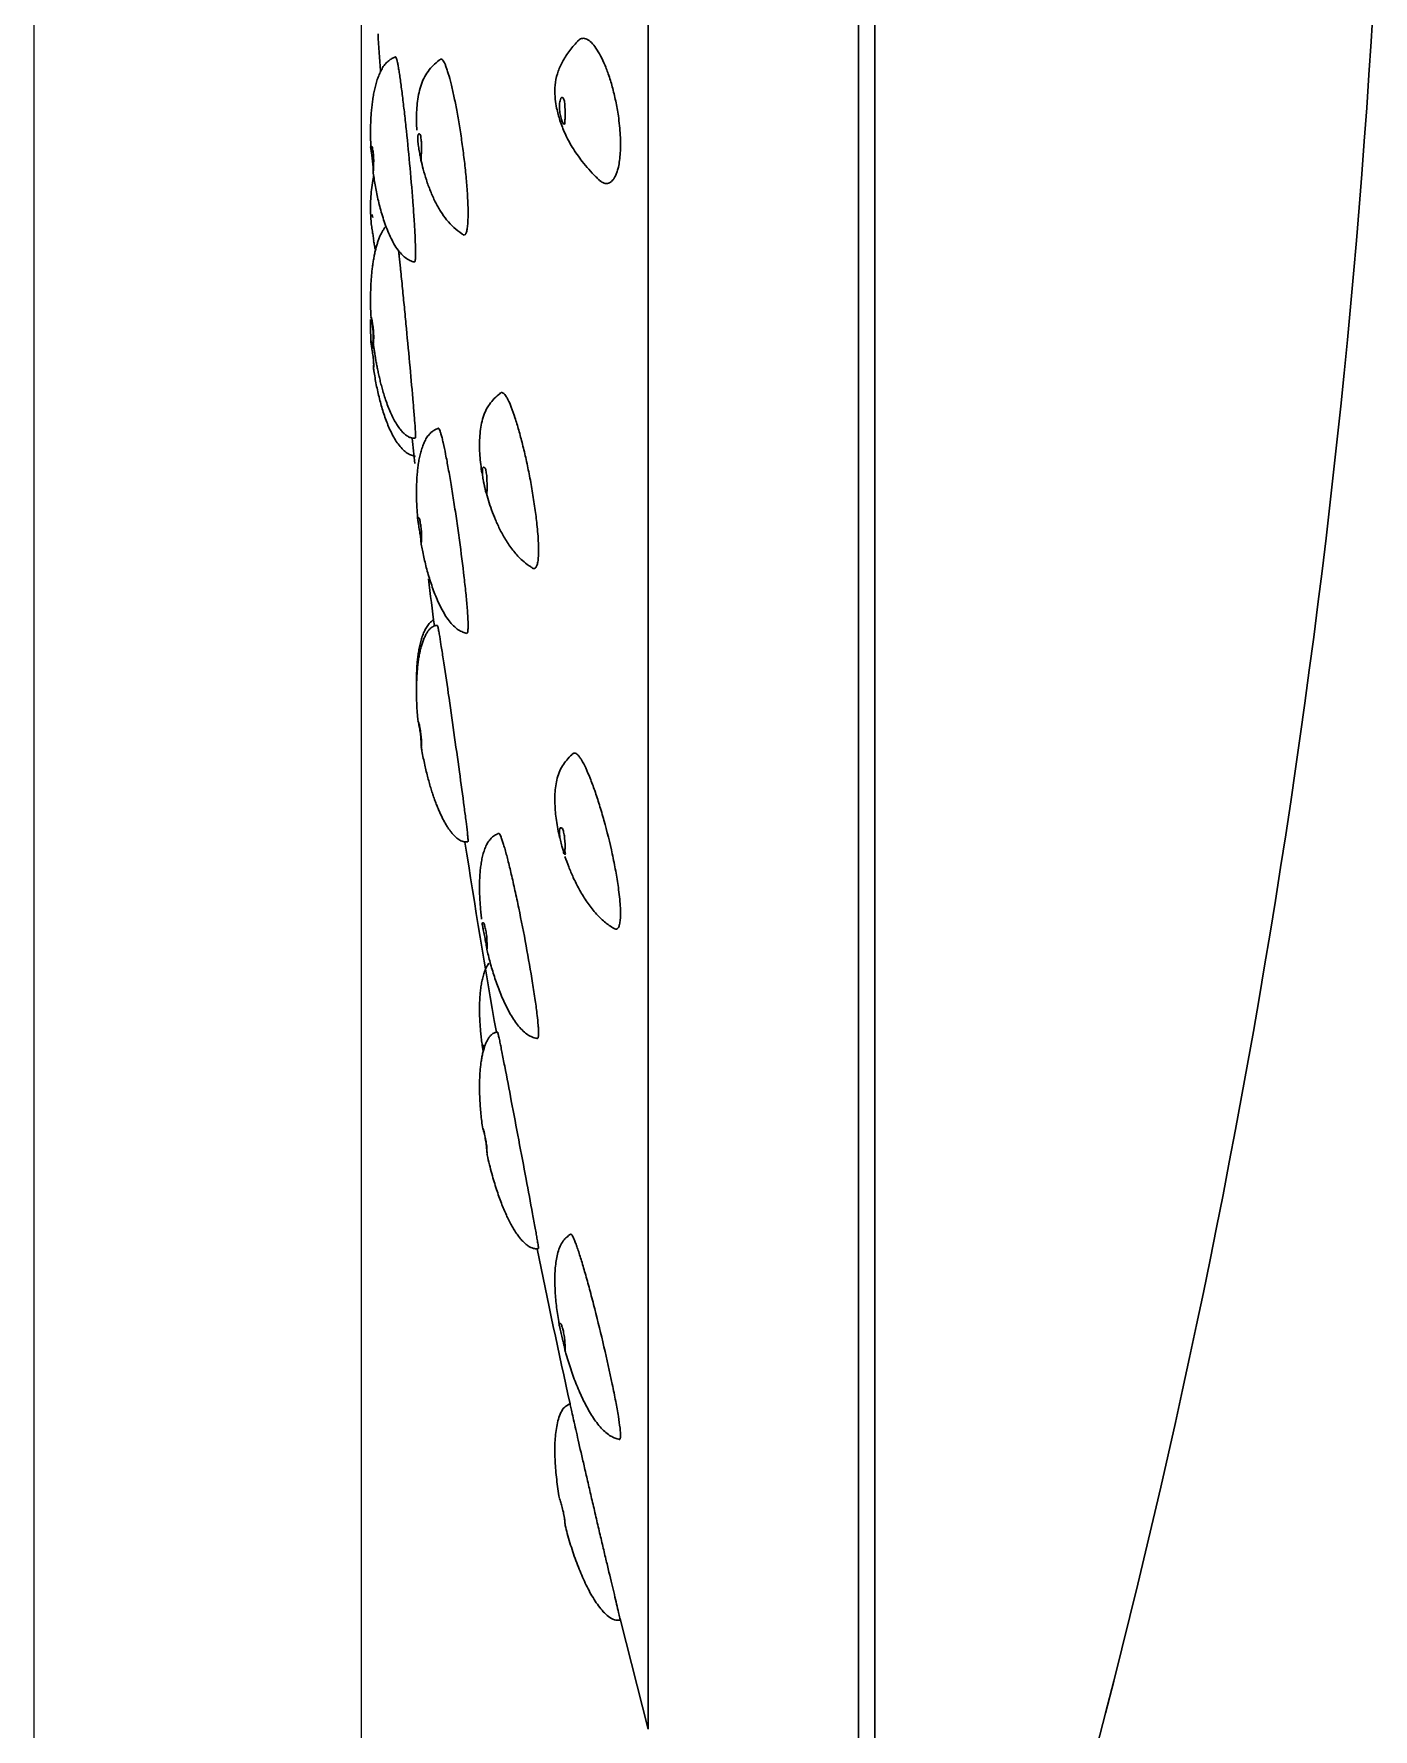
# Model space of a CAD drawing. Extents: x 5341 to 5761, y -702 to -405.
# Drawn here: x 5609.3 to 5648.9, y -629.2 to -579 of the extents above; entities that cross this region are included whole.
import ezdxf

# ---------------------------------------------------------------- set-up
doc = ezdxf.new("R2010")
doc.units = 0
doc.header["$LTSCALE"] = 7
doc.header["$MEASUREMENT"] = 0
doc.layers.get('0').update_dxf_attribs({"color": 2, "linetype": 'CONTINUOUS'})
doc.layers.add('粗实线', color=7, linetype='CONTINUOUS', lineweight=30)

msp = doc.modelspace()

# ---------------------------------------------------------------- linework, layer by layer
at = {"color": 2}
for p, q in [((5609.279185923166, -485.7512758910375), (5609.279185923166, -639.7207537083664)), ((5618.959238633051, -563.7590555146339), (5618.959238633051, -661.6891860310348)), ((5618.959238633051, -613.7241207728325), (5618.959238633051, -654.0768829948825))]:
    msp.add_line(p, q, dxfattribs=at)
at = {"layer": '粗实线', "color": 7, "linetype": 'Continuous'}
for p, q in [((5627.45131519905, -629.1719132210378), (5627.45131519905, -496.3306385630417)), ((5624.914252489049, -580.8922957130376), (5624.944165461049, -580.9118729470351)), ((5624.967431451048, -581.69229550704), (5624.944252353049, -581.6727181610363)), ((5620.731102915048, -582.7456620210392), (5620.714553161048, -582.6609683310376)), ((5620.73648262705, -582.7637103350385), (5620.731102915048, -582.7456620210392)), ((5619.331791219047, -585.1483752950403), (5619.329593483049, -585.1401644210414)), ((5619.251459321051, -587.3722182030392), (5619.251650283048, -587.3709469750388)), ((5619.321572591049, -588.1709464630399), (5619.32106268705, -588.169535535038)), ((5619.32626884105, -588.8844071050403), (5619.323323259046, -588.8751431610394)), ((5622.633053011046, -592.4869886410374), (5622.619755943047, -592.43147640704)), ((5622.64408284305, -592.5277699910362), (5622.633053011046, -592.4869886410374)), ((5620.739319721051, -594.1161491730377), (5620.739179617049, -594.1156146790377)), ((5620.638549853047, -599.3156566590364), (5620.638677473049, -599.3144803350401)), ((5620.741265291046, -600.1144798410382), (5620.74074087905, -600.1131710270379)), ((5622.683050151049, -606.1034741470353), (5622.681944855049, -606.100438823039)), ((5622.548459111047, -611.350113831038), (5622.548484791048, -611.3496112330354)), ((5622.685535383051, -612.1496108050374), (5622.685297463049, -612.1490789190389)), ((5624.995887891047, -617.9640033330356), (5624.99333409905, -617.9578748050403)), ((5627.45131519905, -629.1719132210378), (5626.635693089051, -625.9512758910382))]:
    msp.add_line(p, q, dxfattribs=at)
at = {"layer": '粗实线'}
for p, q in [((5633.679197952748, -562.7512758910375), (5633.679197952744, -642.7207537083664)), ((5634.159197952744, -642.7512758910375), (5634.159197952744, -562.7512758910375))]:
    msp.add_line(p, q, dxfattribs=at)
msp.add_arc((5385.359197952745, -562.7512758910375), 264, 342.9695430519409, 356.6327979209111, dxfattribs=at)
at = {"layer": '粗实线', "color": 7, "linetype": 'Continuous'}
for start, end in [(183.5320223461393, 183.7695908835944), (186.1383450016891, 186.3015730447372), (187.0472111982991, 187.3507236331749), (188.7536750188483, 189.991503822566), (191.4054354042952, 192.4244165146069)]:
    msp.add_arc((5882.959238633051, -562.7512758910375), 264, start, end, dxfattribs=at)
for points in [[(5625.377616493046, -579.2209339870383), (5625.323330439056, -579.2801661430417), (5625.075623441055, -579.5873382550376), (5624.895643859054, -579.8805907710407), (5624.767379487053, -580.1959657270413), (5624.701992345053, -580.5306025250425), (5624.697658457051, -580.8683763570402), (5624.701709591049, -580.92105352104)], [(5626.635693065047, -582.2816605690418), (5626.628477317048, -582.0129683350383), (5626.607105591054, -581.7317490230375), (5626.571675003044, -581.4409683090412), (5626.493550697054, -581.0005704090431), (5626.392020731044, -580.579082573036), (5626.274621229048, -580.2004378750348), (5626.146203533051, -579.8727467370404), (5626.01094778705, -579.6001639150377), (5625.873034133052, -579.3868441730406), (5625.736509931052, -579.2372577810379), (5625.669875995045, -579.1881362350391), (5625.604891405048, -579.1571370950401), (5625.541979091049, -579.1450163510412), (5625.481561985052, -579.1525299830387), (5625.377675151056, -579.2209775370388)], [(5619.980163615051, -579.6966620210401), (5619.962508707049, -579.7037837210369), (5619.869545491048, -579.7470923550386), (5619.776622277055, -579.8067175550382), (5619.682407833046, -579.8967773590371), (5619.598098065049, -580.0132544190415), (5619.526526525049, -580.1467453130422), (5619.466561155048, -580.2907750250374), (5619.416190605043, -580.4425040770398), (5619.374222545051, -580.5991147390409), (5619.339539617049, -580.7590304950386), (5619.311108813054, -580.9214741330356), (5619.288026639049, -581.0867308990414), (5619.269632521049, -581.2560332390381), (5619.255586749045, -581.4305947210373), (5619.245908189045, -581.6087710110364), (5619.240515711052, -581.7899839510387), (5619.239314015045, -581.9738326330403), (5619.242225697046, -582.160099203043)], [(5620.571330347044, -585.4358292010397), (5620.560795681049, -585.0739431730358), (5620.536786847049, -584.6257993410395), (5620.501542675051, -584.1087276090361), (5620.408260687051, -582.9865687670385), (5620.300493173054, -581.883345429043), (5620.246381925052, -581.3824327150355), (5620.191702235046, -580.9148534770352), (5620.135927853044, -580.4798994830412), (5620.108791633047, -580.2857450370389), (5620.082998833048, -580.1149573410362), (5620.05909975505, -579.9724471410404), (5620.037317603052, -579.8593130090408), (5620.017793809046, -579.7757004670416), (5620.000669803048, -579.7217550410383), (5619.990649881049, -579.7023521950355), (5619.981759459046, -579.696285589041), (5619.980177357047, -579.69672421104)], [(5621.302423847046, -579.7674244070363), (5621.271146569045, -579.7913128430368), (5621.091729029053, -579.9476181370405), (5620.940565825047, -580.1230463090355), (5620.817219825054, -580.3303627830351), (5620.726188177054, -580.5619883850409), (5620.662956587053, -580.812293091039), (5620.62364841505, -581.0703807990353), (5620.603424967048, -581.3323085730367), (5620.599117095044, -581.5980883510379), (5620.60910019105, -581.8676337290376)], [(5622.123188797046, -584.505068147038), (5622.125920415052, -584.278502633038), (5622.119526563052, -584.0172994230375), (5622.10411100505, -583.7242634270365), (5622.064832913053, -583.238223733038), (5622.009973819047, -582.726035753039), (5621.94392969305, -582.2188878270385), (5621.869626385047, -581.7312947190362), (5621.789622215052, -581.27360279304), (5621.706475505052, -580.856158415037), (5621.622670565055, -580.4895140970361), (5621.540395689051, -580.1850469270389), (5621.500492741045, -580.0597495290417), (5621.461765163054, -579.9543401310361), (5621.424477245047, -579.8702666350432), (5621.388893271051, -579.8089769450376), (5621.35533240105, -579.7717833210368), (5621.324333297052, -579.7594554510392), (5621.309979889051, -579.7628143110373), (5621.302621831052, -579.7672623450339)], [(5624.701709591049, -580.92105352104), (5624.703877953049, -580.9443960330386)], [(5624.703877953049, -580.9443960330386), (5624.744625005049, -581.2137241050364)], [(5624.744625005049, -581.2137241050364), (5624.841824489049, -581.5768828370378)], [(5624.832652751051, -581.2597387510355), (5624.831802235047, -581.0929948770386), (5624.858488107046, -580.9602523070348), (5624.900814753048, -580.8963675450354), (5624.913884121052, -580.8957932190383)], [(5624.944252353049, -581.6727181610363), (5624.901360173051, -581.5802661730409), (5624.858859259046, -581.4309384350377), (5624.832652751051, -581.2597387510355)], [(5624.944165461049, -580.9118729470351), (5624.974996825051, -581.002259087039), (5624.991604529052, -581.1511505870399), (5624.997445957048, -581.3252432990371)], [(5624.841824489049, -581.5768828370378), (5624.99357314505, -581.9595831510374), (5625.209798507054, -582.3644290570369), (5625.506148581055, -582.7921932950408), (5625.900625709048, -583.2373467630382), (5625.985162725046, -583.3202075530385)], [(5624.997445957048, -581.3252432990371), (5624.997522573056, -581.4938182330366), (5624.99171100105, -581.6251225090377), (5624.975418165046, -581.6884267850396), (5624.968289491051, -581.6880560350396)], [(5619.242225697046, -582.160099203043), (5619.249233259048, -582.3487057190391)], [(5620.658588615053, -582.3436528090383), (5620.65792368105, -582.3391499610402), (5620.640129047053, -582.1719654050389), (5620.642206685046, -582.039972517035), (5620.665182825047, -581.9695783710408), (5620.676145487043, -581.969577267038)], [(5620.676145487043, -581.969577267038), (5620.697971911053, -581.979002275038), (5620.727266285048, -582.0664524710405)], [(5620.727266285048, -582.0664524710405), (5620.743015171043, -582.2104382270368)], [(5620.743015171043, -582.2104382270368), (5620.746039653051, -582.3859313930402)], [(5625.985099779049, -583.3202755050402), (5626.015715791043, -583.3478693850407), (5626.083442699051, -583.3970380150381), (5626.149862999049, -583.4279963510376), (5626.214519621051, -583.4400162510351), (5626.27695549505, -583.4323695750386), (5626.393336719051, -583.3551639270404), (5626.446258819051, -583.2844845450377), (5626.494477231048, -583.1932412290366), (5626.536880229047, -583.0827210510392), (5626.572356083052, -582.9542110750403), (5626.607446693044, -582.7569514430356), (5626.628529989048, -582.5321283210355), (5626.635693057047, -582.2816605630392)], [(5619.25055625505, -582.404451915037), (5619.254865367046, -582.3400327590348), (5619.261485529049, -582.3398970990379)], [(5619.249233259048, -582.3487057190391), (5619.252050565046, -582.404093861041)], [(5619.267245599051, -582.5471374270414), (5619.252624945046, -582.4136155110386), (5619.25055625505, -582.404451915037)], [(5619.261485529049, -582.3398970990379), (5619.274775795049, -582.343620987041), (5619.301930067046, -582.4246939150394)], [(5619.290649981049, -582.7194350810382), (5619.267245599051, -582.5471374270414)], [(5619.310896821051, -582.8940526170368), (5619.290649981049, -582.7194350810382)], [(5619.301930067046, -582.4246939150394), (5619.324029303054, -582.5686633030377)], [(5619.332789143053, -582.7416894610392), (5619.330082045053, -582.9139904210383), (5619.323669177047, -583.0485318850401), (5619.320607367044, -583.1226658770424), (5619.32100995705, -583.0485410870347)], [(5619.324029303054, -582.5686633030377), (5619.332789143053, -582.7416894610392)], [(5620.68712244905, -582.5149372910378), (5620.658588615053, -582.3436528090383)], [(5620.714553161051, -582.6609683310376), (5620.68712244905, -582.5149372910378)], [(5620.731134669051, -582.7456614170364), (5620.796439115049, -583.0161252690373), (5620.891144715049, -583.3341443610402), (5621.012056483047, -583.6636743830381), (5621.155224743052, -583.9807209130372), (5621.313386141053, -584.2635983510404), (5621.491874087049, -584.5161527010382), (5621.702059063053, -584.74210502304)], [(5620.738091271054, -582.758063291039), (5620.737658361053, -582.7581579990397)], [(5620.742860247046, -582.5545958090365), (5620.739993959047, -582.6876011530362), (5620.738091271054, -582.758063291039)], [(5620.746039653051, -582.3859313930402), (5620.742860247046, -582.5545958090365)], [(5619.317313021053, -583.2881295930379), (5619.273685947046, -583.5559089030389)], [(5619.321672159054, -583.0992461030396), (5619.320607367044, -583.1226658770424), (5619.320936249049, -583.0374917590375), (5619.310896821051, -582.8940526170368)], [(5619.331724601045, -583.2209999050388), (5619.317313021053, -583.2881295930379)], [(5619.321672159054, -583.0992461030396), (5619.320607367044, -583.1226658770424), (5619.32100995705, -583.0485410870347)], [(5619.321672159054, -583.0992461030396), (5619.320607367044, -583.1226658770424), (5619.320590355048, -583.1227097490405)], [(5619.320745997047, -583.1309721650391), (5619.34971005105, -583.3284906290351), (5619.384448865054, -583.5330398710389), (5619.425098393047, -583.7419573310358), (5619.472451711048, -583.9558188010374), (5619.527523443048, -584.17486706304), (5619.591579311047, -584.3987744370384), (5619.665299099055, -584.6238171790387), (5619.750095321051, -584.8472726050381), (5619.848321517049, -585.0661432870397), (5619.961661209047, -585.2733571610365), (5620.08996756305, -585.4578958390407), (5620.23144400505, -585.6064041490386)], [(5619.273685947046, -583.5559089030389), (5619.248383589053, -583.8289870070362), (5619.23928874905, -584.1077472450411), (5619.245296711048, -584.3908902790386)], [(5619.69596258305, -584.7050558830374), (5619.684186883049, -584.7186119030371), (5619.657604333046, -584.7520374510382), (5619.632006887055, -584.7880934910386), (5619.607343411048, -584.8266431570369), (5619.583545159054, -584.867621553039), (5619.56059785105, -584.9109221890353), (5619.53852408105, -584.9563765390371), (5619.517324491047, -585.003852829042), (5619.496978463045, -585.0532726410379), (5619.477467361052, -585.1045680270358), (5619.458799553049, -585.1576067290403), (5619.440976549056, -585.212270039035), (5619.423991095053, -585.2684653890387), (5619.407828529049, -585.3261313090402), (5619.392468243044, -585.3852419830396), (5619.377886683051, -585.4458053770354), (5619.364071267049, -585.5078074810403), (5619.350997209054, -585.5713145010409), (5619.338637309047, -585.6364218450394), (5619.326965631048, -585.7032311210346), (5619.315961853048, -585.7718653410407), (5619.305611713047, -585.8424723010389), (5619.29591947305, -585.915131529036), (5619.286913335054, -585.9897628570393), (5619.27861973305, -586.0662798070402), (5619.27106153105, -586.1446092190376), (5619.264258899049, -586.2246934410355), (5619.258230369047, -586.3064908390365), (5619.252995453051, -586.3899477950358), (5619.24857392105, -586.4750025890385), (5619.244984931051, -586.5616010730405), (5619.24224744305, -586.6496974770412), (5619.240377671049, -586.739249543039), (5619.239388511054, -586.8302171010396), (5619.239293863047, -586.922569221038), (5619.240109459046, -587.016284903038), (5619.241853417047, -587.1113513630403), (5619.244548323044, -587.2078122730377), (5619.248224765048, -587.3057832530353), (5619.25125068305, -587.3722182430388)], [(5619.245296711048, -584.3908902790386), (5619.248650653048, -584.4548786230403)], [(5619.248650653048, -584.4548786230403), (5619.254692129049, -584.5463600510407)], [(5619.254760701049, -584.5463568930386), (5619.254865365048, -584.5486514790387), (5619.274775795049, -584.7220330790401)], [(5619.290649981049, -584.3644373770398), (5619.273496315051, -584.3546645370366)], [(5619.274775795049, -584.7220330790401), (5619.301930067046, -584.8978624610386)], [(5619.310896821051, -584.4511173910391), (5619.290649981049, -584.3644373770398)], [(5621.702059063053, -584.74210502304), (5621.93833387905, -584.9298742410388), (5621.978358027052, -584.9566457310389)], [(5621.978370435052, -584.9566078370403), (5622.00567841305, -584.9667369950398), (5622.021460935048, -584.9645906850378), (5622.036348849051, -584.9559271970352), (5622.050246341052, -584.9406239010418), (5622.063057601048, -584.9185581650377), (5622.078322591049, -584.8785059990364), (5622.091490685052, -584.8265236990369), (5622.102566399051, -584.7629212590396), (5622.111554251052, -584.6880086650376), (5622.118448941052, -584.6019826870356), (5622.123188787053, -584.5050681410353)], [(5619.301930067046, -584.8978624610386), (5619.324029303054, -585.0456332510362)], [(5619.322802385046, -585.0366755290374), (5619.324029303054, -585.0456332510362), (5619.332911473051, -585.1320046310389)], [(5619.324029303054, -585.0456332510362), (5619.332932107045, -585.1320096250415)], [(5619.329475927054, -585.1401656610392), (5619.354573985049, -585.2719457130365)], [(5619.354573985049, -585.2719457130365), (5619.384396031055, -585.4105666530372)], [(5620.088251981051, -585.596949515038), (5620.082998833048, -585.5473663870357), (5620.070391267047, -585.4295125450367)], [(5620.124545187049, -585.9459664290366), (5620.088251981051, -585.596949515038)], [(5620.23144400505, -585.6064041490386), (5620.374081279049, -585.7033546090383), (5620.501115879055, -585.7549838350383), (5620.539053307046, -585.7662407390376)], [(5620.539034237048, -585.7662929750363), (5620.540529113052, -585.7664187150363), (5620.545102991047, -585.7647664090396), (5620.549322025046, -585.7595695710402), (5620.553185197052, -585.7508520110382), (5620.556691487051, -585.7386375390411), (5620.559839451049, -585.7229393550365), (5620.562625931045, -585.703728245036), (5620.567006567049, -585.6560086930363)], [(5620.56700665105, -585.6560087170396), (5620.571391105052, -585.5129093190367), (5620.571330347044, -585.4358292010397)], [(5620.567173737054, -590.9709036470408), (5620.568791877053, -590.9689359290383), (5620.570066683045, -590.9630515630374), (5620.570930949045, -590.9532929270349), (5620.571391105052, -590.9396998970365), (5620.571116999054, -590.90114713104), (5620.569256711053, -590.8475971130388), (5620.560795681049, -590.6962285970399), (5620.536786847049, -590.3654302410391), (5620.501542675051, -589.9347009190383), (5620.408260687051, -588.8837745170345), (5620.300493173054, -587.7331286270341), (5620.246381925052, -587.1702846310395), (5620.191702235046, -586.6127199830366), (5620.135927853044, -586.0573620530372), (5620.124545187049, -585.9459664290366)], [(5619.241626363048, -587.4675125190402), (5619.239247329053, -587.6440142970382), (5619.240756019051, -587.8235236330361)], [(5619.240756019051, -587.8235236330361), (5619.246169111051, -588.0063118510366)], [(5619.310896821051, -587.7709467230375), (5619.290649981049, -587.5974322650432), (5619.267245599051, -587.4582397350382), (5619.252635901048, -587.3818431170362)], [(5619.252638255053, -587.3818428650407), (5619.274775795049, -587.4567076910384), (5619.301930067046, -587.5952537990374), (5619.324029303054, -587.7709467230375)], [(5619.323669039048, -588.1598303950409), (5619.321777845045, -588.0846445030361), (5619.320936249049, -587.9458982570391), (5619.310896821051, -587.7709467230375)], [(5619.324029303054, -587.7709467230375), (5619.332789143053, -587.9430253990427), (5619.330082045053, -588.0825362490391), (5619.323675829048, -588.1598319490399)], [(5619.245987333048, -588.1255747730388), (5619.254865367046, -588.160987803039), (5619.274775795049, -588.2980007950387)], [(5619.246169111051, -588.0063118510366), (5619.24965877505, -588.0847568530367)], [(5619.24965877505, -588.0847568530367), (5619.251680987047, -588.1243150710357)], [(5619.267245599051, -588.097283539038), (5619.255280671052, -588.0917089090394)], [(5619.310896821051, -588.3217124470389), (5619.290649981049, -588.1793032930359), (5619.267245599051, -588.097283539038)], [(5619.274775795049, -588.2980007950387), (5619.301930067046, -588.4700642030398)], [(5619.320929485053, -588.1695356770356), (5619.335205181047, -588.2780645370362), (5619.352637689051, -588.4000847230377), (5619.372184387052, -588.5260362150398), (5619.394057513051, -588.6561124850373), (5619.41849660705, -588.7904680770366), (5619.44577505505, -588.9292223170373), (5619.476225405051, -589.0725341910397), (5619.510352033049, -589.2209905270388), (5619.548804051054, -589.3752369970384), (5619.592386305052, -589.5358117590363), (5619.64266452505, -589.7048536570396), (5619.702316891053, -589.8858682370369), (5619.77228918505, -590.0745259370374), (5619.849999597045, -590.2575561030385), (5619.931132729049, -590.4226024550403), (5620.014973411049, -590.5683069590373), (5620.102045479049, -590.6950260870394), (5620.188417113048, -590.7971545630385), (5620.27433459305, -590.875972619036), (5620.36220837705, -590.9332326430372), (5620.44679216505, -590.9655724510371), (5620.501546407046, -590.9741126890362), (5620.537192045045, -590.9742336770428), (5620.562400993051, -590.9716454610348)], [(5619.301930067046, -588.4700642030398), (5619.324029303054, -588.6471017630388)], [(5619.322147649054, -588.6273406350406), (5619.324029303054, -588.6471017630388), (5619.332789143053, -588.7884789890372), (5619.330082045053, -588.8710770350367), (5619.329861295046, -588.8708091270378)], [(5619.324029303054, -588.6471017630388), (5619.332789143053, -588.7884789890372), (5619.330275219054, -588.8711944710371)], [(5619.323267741045, -588.8751434990404), (5619.338534529052, -588.9814112390409), (5619.371694119051, -589.1867598910353), (5619.410093061055, -589.3935968130386), (5619.45385980705, -589.6008975670406), (5619.503108063054, -589.8074207170425), (5619.557915587047, -590.0116393310377), (5619.618152143055, -590.2112351930368), (5619.683653969048, -590.4038996810409), (5619.755813673051, -590.5911559830379), (5619.836312595056, -590.7730944470381), (5619.926687289051, -590.9476533710399), (5620.02816001105, -591.1109873150376), (5620.141484159049, -591.25673060504)], [(5623.08935964105, -589.6387771330369), (5623.031741993051, -589.6860549730368), (5622.860696093048, -589.8497678890376), (5622.726553619053, -590.023605379039), (5622.61467541505, -590.24048270304), (5622.540451129047, -590.4706283730407), (5622.494092237052, -590.7133539470374), (5622.469985647043, -590.9686488830371), (5622.46476823905, -591.229700789037), (5622.475263425054, -591.4890360450368), (5622.499519337049, -591.7505729370382), (5622.536675029056, -592.0142555990383)], [(5624.20927420905, -594.3725623750356), (5624.208049103047, -594.1473158490403), (5624.170305099051, -593.5958497210372), (5624.112422617047, -593.1113022730419), (5624.034853513047, -592.6006539130426), (5623.943651197053, -592.0953701210378), (5623.842636179055, -591.6096619610394), (5623.735070745053, -591.1534268850369), (5623.62421718505, -590.7365623470391), (5623.513262623052, -590.3692685570418), (5623.405093531048, -590.0629567470419), (5623.302521219044, -589.8293409030371), (5623.254212391053, -589.7434545890387), (5623.208356999046, -589.6801350130404), (5623.165380287053, -589.6407460430378), (5623.126002815043, -589.62625002304), (5623.10791203905, -589.6286062350405), (5623.091018969051, -589.6375089190401), (5623.089217223052, -589.6388943970373)], [(5621.244150143044, -590.6815779110361), (5621.228998553048, -590.688142785038), (5621.139144461049, -590.7324373310398), (5621.049994289046, -590.7920270250356), (5620.959611699047, -590.8827086530396), (5620.880055005055, -591.0004058050358), (5620.813807883053, -591.135401145038), (5620.759910659053, -591.280294979038), (5620.716042805048, -591.4327670830385), (5620.680950565045, -591.5899545430398), (5620.65347423105, -591.7502231010362), (5620.632544115044, -591.9125768330373), (5620.617172025057, -592.0770372390357), (5620.606653457053, -592.2445258530383), (5620.600578771046, -592.4165443150409), (5620.59881235705, -592.5921298710414), (5620.601220857046, -592.7705083190372), (5620.607706015049, -592.9514537790378), (5620.618228787047, -593.1348707750399)], [(5622.12432047505, -596.4203853030335), (5622.104110525048, -596.063733289036), (5622.064832217045, -595.617703019037), (5622.009972937056, -595.103543779041), (5621.869625227053, -593.9907378550411), (5621.789620979052, -593.4254127090385), (5621.706474235049, -592.873817779036), (5621.622669313048, -592.3508070970379), (5621.540394503052, -591.8716158030397), (5621.46176408905, -591.45157431504), (5621.38889235305, -591.1060130450419), (5621.355331577051, -590.9660668830397), (5621.324332577045, -590.851171493035), (5621.296488887048, -590.7639249850358), (5621.272394043048, -590.7069254730372), (5621.258671225049, -590.6868145330404), (5621.246841907046, -590.6808822130401), (5621.244165315053, -590.6816177610376)], [(5620.141484159049, -591.25673060504), (5620.26549073105, -591.3752140210377), (5620.392427445051, -591.4559711150355), (5620.514333799056, -591.5035544330381), (5620.56942791905, -591.5188642710414)], [(5622.57264688105, -592.2046416810367), (5622.550816389055, -592.0377824770399), (5622.552016883052, -591.9064314230341), (5622.57753689705, -591.8363172550339), (5622.590495991048, -591.8357062730352)], [(5622.590495991048, -591.8357062730352), (5622.615667279053, -591.8457837890378), (5622.652340953045, -591.9332541290382)], [(5622.608648685051, -592.3809682430397), (5622.57264688105, -592.2046416810367)], [(5622.586554135054, -592.2803614950385), (5622.62036251105, -592.4313735050378)], [(5622.652340953045, -591.9332541290382), (5622.675650151054, -592.0773088850397)], [(5622.675650151054, -592.0773088850397), (5622.68520494505, -592.2532310130368)], [(5622.68520494505, -592.2532310130368), (5622.686144503048, -592.4221296630417), (5622.684369139053, -592.5548313710383), (5622.680158437048, -592.6248724470383)], [(5622.620334331048, -592.431339399041), (5622.608648685051, -592.3809682430397)], [(5622.63380581305, -592.4868761510365), (5622.649693083047, -592.5497027090346)], [(5622.679848805052, -592.6247193750346), (5622.668494205052, -592.6148931670355), (5622.64408284305, -592.5277699910362)], [(5622.649693083047, -592.5497027090346), (5622.727259357052, -592.8229594850413)], [(5622.680158437048, -592.6248724470383), (5622.679848805052, -592.6247193750346)], [(5622.727259357052, -592.8229594850413), (5622.820862541048, -593.1009629690375), (5622.93510132705, -593.3899302630339), (5623.077758705043, -593.6957335730399), (5623.257880139048, -594.0157936610408), (5623.474539581046, -594.3223372830394), (5623.732666927051, -594.5955697170425), (5623.92854147905, -594.7504238570359)], [(5620.618228787047, -593.1348707750399), (5620.632815043049, -593.3207802190404)], [(5620.642937907051, -593.4112648970399), (5620.640129051055, -593.3981978770348), (5620.642206675053, -593.3248438490405), (5620.650116281045, -593.3243588250366)], [(5620.650116281045, -593.3243588250366), (5620.665182827051, -593.3283262870386), (5620.697971915051, -593.4092559750384)], [(5620.657923685048, -593.5313244610402), (5620.642937907051, -593.4112648970399)], [(5620.687122451047, -593.7036826830367), (5620.657923685048, -593.5313244610402)], [(5620.714553161051, -593.8788438450388), (5620.687122451047, -593.7036826830367)], [(5620.697971915051, -593.4092559750384), (5620.727266285048, -593.5534545310361)], [(5620.727266285048, -593.5534545310361), (5620.743015171043, -593.7264048550346)], [(5620.743015171043, -593.7264048550346), (5620.746039653051, -593.8988925330409), (5620.742860245045, -594.0335057510379), (5620.739993959047, -594.1075084870386), (5620.732653241044, -594.0343259010365)], [(5620.739877087046, -594.1075611630363), (5620.731664987052, -594.022254889041), (5620.714553161051, -593.8788438450388)], [(5620.739993959047, -594.1075084870386), (5620.732653241044, -594.0343259010365)], [(5620.739058259045, -594.1156147390388), (5620.772428359054, -594.2917566150386), (5620.815209131051, -594.4938540010367), (5620.863644631056, -594.6987870550361), (5620.918243783046, -594.9066241530377), (5620.979632893053, -595.1171760270367), (5621.048559345047, -595.3298589710389), (5621.12558813105, -595.5427110410378), (5621.210916187047, -595.7521782850376), (5621.306297031057, -595.9573724150391), (5621.413473601046, -596.1549348350377), (5621.533169017057, -596.3384192190383), (5621.664452425051, -596.4983290650375), (5621.803221247046, -596.6224833190386)], [(5623.92854147905, -594.7504238570359), (5624.007651953048, -594.8032841030395), (5624.032847217051, -594.8191194250389)], [(5624.032903841049, -594.8191426270419), (5624.074123303057, -594.8336084890357), (5624.111681751048, -594.8229351930381), (5624.143794763051, -594.7856661090404), (5624.161756509053, -594.7456753750407), (5624.176888937047, -594.6937387510402), (5624.189207121046, -594.6301486830375), (5624.198726137045, -594.5551976170386), (5624.20544516305, -594.4690632310371), (5624.209274189052, -594.3725623690402)], [(5621.108910685056, -596.3478298410369), (5621.042049085052, -596.3969032350392), (5620.954627427051, -596.4870257810394), (5620.876561049045, -596.6034585330412), (5620.811390161049, -596.7363764650358), (5620.758108425052, -596.8793676390374)], [(5621.212780151051, -596.5147936010394), (5621.182839777051, -596.518370599038), (5621.145685915053, -596.5264065690385), (5621.103846251048, -596.541508469039), (5621.057513995049, -596.567771367037), (5621.007044211052, -596.6093619850358), (5620.95338993505, -596.6699122450368), (5620.901946483049, -596.7457985970391), (5620.854048383055, -596.83464705904), (5620.808615751052, -596.9386782790384), (5620.766607009049, -597.0569496830426), (5620.729245497052, -597.1862694070401), (5620.696918631045, -597.3243506430367), (5620.66960413105, -597.4698179070397), (5620.64704247905, -597.6226532590404), (5620.628900779047, -597.7835910310382), (5620.614948655046, -597.9538308490369), (5620.605182079049, -598.1346411370391), (5620.599787397048, -598.3275251070404), (5620.599136357054, -598.5325938110359), (5620.603622203053, -598.7486942670362), (5620.613658965045, -598.9757588570351), (5620.630094931053, -599.2181456830363), (5620.638331519054, -599.3156567550391)], [(5622.123304129047, -602.914401961039), (5622.124762365045, -602.9124609070382), (5622.125727095052, -602.9066539490373), (5622.126109821045, -602.8970323890385), (5622.125920251052, -602.883642691038), (5622.123849687054, -602.845693611041), (5622.119526235048, -602.7929228250355), (5622.104110525048, -602.6431761670387), (5622.064832217045, -602.3142777850403), (5622.009972937056, -601.8870499070395), (5621.869625227053, -600.8485931470418), (5621.706474235049, -599.6830149230368), (5621.540394503052, -598.5230124330405), (5621.38889235305, -597.5002568110353), (5621.324332577045, -597.0841597670365), (5621.272394043048, -596.7681316470403), (5621.246841907046, -596.6272643470397), (5621.236869647044, -596.5782436470395), (5621.228717999049, -596.543098707039), (5621.225315095053, -596.5306542770372), (5621.22236315105, -596.521676039039), (5621.21986708905, -596.5162361590369), (5621.217831825044, -596.5144068010409), (5621.217729185053, -596.5144107190386)], [(5621.803221247046, -596.6224833190386), (5621.937489951051, -596.7008715930347), (5622.058216901052, -596.7431436690381), (5622.089297461047, -596.7510480330379)], [(5622.089201913044, -596.7511085230394), (5622.091490685052, -596.7513005110372), (5622.102566399051, -596.7444139230352), (5622.107321025051, -596.7356697090395), (5622.111554251052, -596.7234312850373), (5622.115265413053, -596.7077149630381), (5622.118448941052, -596.6884830630402), (5622.123110019049, -596.6407299390371)], [(5622.12311005505, -596.6407299490379), (5622.123205917047, -596.6392678430379), (5622.125920251052, -596.4986899810388), (5622.12432047505, -596.4203853030335)], [(5620.758108425052, -596.8793676390374), (5620.714715897047, -597.029853007039), (5620.679997953048, -597.1850641530359), (5620.652814523055, -597.343436815037), (5620.632109483049, -597.5039921070415), (5620.616911595051, -597.6666977270393), (5620.606526115047, -597.8323814710379), (5620.600542687054, -598.002424117039), (5620.598813083052, -598.1758808070404), (5620.600104449048, -598.3015925570394)], [(5620.714553161051, -599.7144800770398), (5620.687122451047, -599.5404757350402), (5620.657923685048, -599.4013489010354), (5620.640141749049, -599.3252956430365)], [(5620.64014371705, -599.3252953470396), (5620.665182827051, -599.4000244110352), (5620.697971915051, -599.538466393034), (5620.727266285048, -599.7144800770398)], [(5620.742857677051, -600.1034333650382), (5620.738091271054, -600.0281266170382), (5620.731664987052, -599.88939235104), (5620.714553161051, -599.7144800770398)], [(5620.727266285048, -599.7144800770398), (5620.743015171043, -599.8864902670389), (5620.746039653051, -600.0261477450399), (5620.742863633044, -600.1034344430368)], [(5620.740608607044, -600.1131713990358), (5620.76093866305, -600.2302171730403), (5620.80162260705, -600.4439978230362), (5620.844651717045, -600.6472691030353), (5620.889661433052, -600.840609655042), (5620.936250563045, -601.0240529170401), (5620.984101993046, -601.1977608090378), (5621.032979379044, -601.3620022010396), (5621.082652867055, -601.5169154810387), (5621.13303864505, -601.6629566670376), (5621.184211815053, -601.8008325470396), (5621.236271765054, -601.9310741970398), (5621.289525143045, -602.0544659250368), (5621.344328269046, -602.1715808210388), (5621.40099978905, -602.2827692150381), (5621.45967160305, -602.3878810750389), (5621.520159019052, -602.4860912810395), (5621.58192999705, -602.5761046770381), (5621.644086027052, -602.656402579039), (5621.705174713046, -602.7253347770379), (5621.765103799051, -602.7832655430389), (5621.824822187049, -602.8313219070401), (5621.885487635049, -602.8700446910366), (5621.947088987046, -602.8985801130361), (5622.007667455051, -602.9154960990377), (5622.059421647049, -602.9206588910379), (5622.094403921048, -602.9190257770383), (5622.118778651056, -602.9153232710373)], [(5625.223735363048, -600.314708925041), (5625.195509951052, -600.3412065250409), (5625.044459009052, -600.5007202010379), (5624.919231243053, -600.6729158370431), (5624.819537931049, -600.8725820230388), (5624.75209146905, -601.0904188670388), (5624.712362431052, -601.3186564790371), (5624.694638931051, -601.5558750270352), (5624.69507889705, -601.7962936450381), (5624.710497339045, -602.0391615850381), (5624.739218625051, -602.2857493670376)], [(5626.635692877047, -605.0414766710378), (5626.628477317048, -604.8180105790375), (5626.571675003044, -604.2703909730367), (5626.493550697054, -603.7874018570396), (5626.392020731044, -603.2768278050348), (5626.146203533051, -602.2825075190335), (5626.01094778705, -601.8240823430383), (5625.873034133052, -601.4055544930411), (5625.736509931052, -601.0376005210414), (5625.604891405048, -600.7313811510389), (5625.481561985052, -600.4981781430392), (5625.424063015053, -600.4124833250385), (5625.369905109044, -600.349273259038), (5625.319601911047, -600.3098772310364), (5625.274029907054, -600.2953007810424), (5625.234156299055, -600.306468521037), (5625.223561755054, -600.3146326230376)], [(5624.739218625051, -602.2857493670376), (5624.78076324705, -602.537914425036), (5624.835739423048, -602.7983155230427)], [(5623.025862803053, -602.6693157390396), (5623.008533195054, -602.6774756910377), (5622.919975103046, -602.7249579130398), (5622.832245771046, -602.7892522550387), (5622.744659239048, -602.8879038250375), (5622.670840945051, -603.0133177670355), (5622.611421623049, -603.15564369304), (5622.565106343052, -603.3070074130369), (5622.529349567048, -603.4654103350363), (5622.502746465048, -603.6280005590411), (5622.484037909049, -603.7931653730334), (5622.472058161049, -603.9599629130385), (5622.465800299051, -604.1285227790354), (5622.46460644505, -604.2999107230421), (5622.468151435052, -604.4755580010383), (5622.476230933051, -604.6542824530402), (5622.488675687047, -604.83559710504), (5622.505395221051, -605.0194223670401), (5622.526378649054, -605.2058075970413)], [(5624.199243435054, -608.3438782910412), (5624.170305223051, -608.0551925390387), (5624.112422797047, -607.6110496910401), (5624.034853741046, -607.0990224710399), (5623.842636477049, -605.991888521035), (5623.624217515055, -604.8797260830356), (5623.513262949044, -604.3575935730364), (5623.405093839046, -603.8779131130391), (5623.302521499048, -603.4558443430428), (5623.208357239047, -603.1065469010387), (5623.165380503055, -602.9640808170366), (5623.126003003053, -602.8464284450342), (5623.091019129046, -602.75642075104), (5623.061223273049, -602.6968887070393), (5623.044588497054, -602.6753342690349), (5623.030575577046, -602.668249597034), (5623.026034175051, -602.6695929370358)], [(5624.858859259046, -602.8731595730383), (5624.832652751051, -602.7072152890391), (5624.831802235047, -602.5759804990371), (5624.858488107046, -602.5050567310386), (5624.873051143048, -602.5038876730391)], [(5624.901360173051, -603.0492682550389), (5624.858859259046, -602.8731595730383)], [(5624.873051143048, -602.5038876730391), (5624.900814753048, -602.5142585690369), (5624.944165461049, -602.6018543430396)], [(5624.944165461049, -602.6018543430396), (5624.974996825051, -602.7461909210392)], [(5624.974996825051, -602.7461909210392), (5624.991604529052, -602.9223992890397)], [(5624.935455039049, -603.1680645850388), (5624.901360173051, -603.0492682550389)], [(5624.944252353049, -603.1963702030366), (5624.935455039049, -603.1680645850388)], [(5624.989368059047, -603.2927228910407), (5624.975418165046, -603.2835693030388), (5624.944252353049, -603.1963702030366)], [(5624.991604529052, -602.9223992890397), (5624.997445957048, -603.0913533370363), (5624.997522573056, -603.2237507170353), (5624.99171100105, -603.2934074130385), (5624.989368059047, -603.2927228910407)], [(5624.993256791051, -603.3541985130391), (5625.102462179049, -603.6551927810356), (5625.239176269049, -603.9762263230364), (5625.411082333052, -604.31832562304), (5625.618309885045, -604.6615846730379), (5625.859413623046, -604.9829203670374), (5626.131671629046, -605.2593097990389), (5626.410985249051, -605.4662181250419), (5626.437145537049, -605.4824990270386)], [(5622.550816389055, -605.384842799041), (5622.552016883052, -605.312048079038), (5622.560723897044, -605.3113341810381)], [(5622.558106533052, -605.4187961110397), (5622.550816389055, -605.384842799041)], [(5622.551699763051, -605.3949162670356), (5622.555262901049, -605.4193412950403)], [(5622.560723897044, -605.3113341810381), (5622.57753689705, -605.3157417330362), (5622.615667279053, -605.3965337450386), (5622.617053929047, -605.4036077350388)], [(5626.437248587048, -605.4825600630388), (5626.446258819051, -605.4877143870394), (5626.494477231048, -605.5023702910398), (5626.536880229047, -605.4914436410359), (5626.572356083052, -605.4540308230385), (5626.591670053051, -605.4140198830423), (5626.607446693044, -605.3621181890371), (5626.619721505049, -605.2986082190359), (5626.628529989048, -605.2237724510373), (5626.633883035047, -605.1377779610334), (5626.635692853048, -605.0414766630415)], [(5622.57264688105, -605.5174863690404), (5622.558106533052, -605.4187961110397)], [(5622.608648685051, -605.6901759310417), (5622.57264688105, -605.5174863690404)], [(5622.64408284305, -605.8661688190364), (5622.608648685051, -605.6901759310417)], [(5622.617053929047, -605.4036077350388), (5622.652340953045, -605.5407795050373)], [(5622.684036113045, -606.0950417550334), (5622.668494205052, -606.0096041390384), (5622.64408284305, -605.8661688190364)], [(5622.652340953045, -605.5407795050373), (5622.675650151054, -605.7138044830349)], [(5622.675650151054, -605.7138044830349), (5622.68520494505, -605.8866609810389), (5622.686144503048, -606.0213374410409), (5622.684369139053, -606.094983957038), (5622.670613505048, -606.0236751830375)], [(5622.684369139053, -606.094983957038), (5622.670613505048, -606.0236751830375)], [(5622.681821061051, -606.1004394070364), (5622.700974231047, -606.183673585037), (5622.75149066505, -606.3881066130375), (5622.807629907049, -606.594598071038), (5622.869651939054, -606.802775387037), (5622.937866033055, -607.0120724550393), (5623.012616627049, -607.2216285190366), (5623.094263301049, -607.4301703730375), (5623.182505541048, -607.6344503770374), (5623.277888363053, -607.8328774390388), (5623.38218450105, -608.0250407170383), (5623.496793331047, -608.207840285038), (5623.622050677051, -608.3756479490398), (5623.756763431051, -608.5200825670395)], [(5622.684369139053, -606.094983957038), (5622.684118883048, -606.0950631850424)], [(5622.737727151049, -606.5119200450386), (5622.675469105056, -606.6172847550365), (5622.615991609047, -606.7550276310353), (5622.569309159051, -606.9021099950364), (5622.533050609054, -607.0562910450385), (5622.505820009053, -607.2148426770432), (5622.486381003051, -607.3762084290388), (5622.473620439046, -607.5394261070355), (5622.46653860305, -607.7044976530374), (5622.464461707055, -607.8723230990431), (5622.467042175049, -608.044465371036), (5622.474096975049, -608.2201549430388), (5622.485449499047, -608.3984913470372), (5622.50098017705, -608.5791862630354), (5622.520630031049, -608.7620825150402)], [(5624.209246821054, -608.627893347038), (5624.208049147051, -608.4873895630367), (5624.199243435054, -608.3438782910412)], [(5622.995169081049, -608.5501849130374), (5622.964795115055, -608.5549644630405), (5622.926927229051, -608.5643965490412), (5622.885035933054, -608.5811466050395), (5622.839724095047, -608.6096108090383), (5622.791973675052, -608.6533717950365), (5622.743090207052, -608.7148022750403), (5622.697237139055, -608.7902425110401), (5622.65523813905, -608.8774409550383), (5622.616139387046, -608.9783197110369), (5622.580565985052, -609.0926433270392), (5622.549628441047, -609.2174378890372), (5622.523690363047, -609.3504912990388), (5622.502747671049, -609.4903052110417), (5622.486593099053, -609.6365577270403), (5622.474955131049, -609.7898630030354), (5622.467615115049, -609.9511782990371), (5622.464544691044, -610.1216079830369), (5622.465886509046, -610.3020715450398), (5622.471918755051, -610.4935127750391), (5622.48299287905, -610.6959996390392), (5622.499517663047, -610.9096029970383), (5622.52199157705, -611.134548451038), (5622.548229379048, -611.3501139110372)], [(5622.520630031049, -608.7620825150402), (5622.544405855049, -608.9471402410377)], [(5624.209394253045, -614.9495742090362), (5624.210114955044, -614.9476684250362), (5624.210171943047, -614.9419551610367), (5624.209480183054, -614.9324779970334), (5624.208049103047, -614.9192737770386), (5624.202994009054, -614.8817876390381), (5624.195018717051, -614.8295719210432), (5624.184122617047, -614.7626578770428), (5624.170305099051, -614.6810767590355), (5624.144237913049, -614.5319591170369), (5624.112422617047, -614.3541349270376), (5624.034853513047, -613.9292630750347), (5623.842636179055, -612.8974207030401), (5623.62421718505, -611.7384984070372), (5623.405093531048, -610.5817005630411), (5623.208356999046, -609.5551660090418), (5623.126002815043, -609.1337908930395), (5623.091018969051, -608.9580797370359), (5623.061223143053, -608.8114334770357), (5623.044588387045, -608.7316982570369), (5623.030575489047, -608.6665926970377), (5623.019147459054, -608.6159129590374), (5623.010267307051, -608.5794552050352), (5623.006773989051, -608.5665144770387), (5623.00392093305, -608.5571644270381), (5623.001720689048, -608.5514912010399), (5623.000185795052, -608.5495809410345), (5623.000068211055, -608.5495876430355)], [(5623.756763431051, -608.5200825670395), (5623.895032935052, -608.6293393850387), (5624.027097189046, -608.6970887470375), (5624.146011249046, -608.7325379310382), (5624.174693439054, -608.7385053650355)], [(5624.174607335048, -608.7385927750397), (5624.176888937047, -608.7387183670357), (5624.189207121046, -608.7318931350378), (5624.198726137045, -608.71093604304), (5624.202438681048, -608.6952167330378), (5624.20544516305, -608.6759674030359), (5624.209246701052, -608.6278932630371)], [(5622.544405855049, -608.9471402410377), (5622.553419695047, -609.0104136790392)], [(5622.554529819048, -609.0101304590348), (5622.574608149047, -609.118790143038)], [(5622.57264688105, -608.9358700070366), (5622.556918737046, -608.9306053910364)], [(5622.607589111052, -609.0109821350375), (5622.57264688105, -608.9358700070366)], [(5622.64408284305, -611.7496109770395), (5622.608648685051, -611.5748577170375), (5622.57264688105, -611.4356647470408), (5622.550823953046, -611.3601690890387)], [(5622.550824307054, -611.3601690090395), (5622.57753689705, -611.4353833810378), (5622.615667279053, -611.5735311970416), (5622.652340953045, -611.7496109770395)], [(5622.686147983051, -612.1387589450419), (5622.680158437048, -612.0632297050392), (5622.668494205052, -611.9245571690403), (5622.64408284305, -611.7496109770395)], [(5622.652340953045, -611.7496109770395), (5622.675650151054, -611.921688585036), (5622.68520494505, -612.0615909970361), (5622.686148861056, -612.1387590050431)], [(5622.685149227047, -612.1490789390368), (5622.692464681051, -612.1834335310409), (5622.759186489053, -612.4742759310425), (5622.827067825052, -612.7373519950374), (5622.89548077705, -612.977092301036), (5622.965996145052, -613.2026379310369), (5623.038314925052, -613.4147191050429), (5623.111263571056, -613.6113535590371), (5623.18439992105, -613.7927465130338), (5623.258229939049, -613.9610428970368), (5623.33338611705, -614.1178856370384), (5623.410627739053, -614.2644322930387), (5623.490550079048, -614.4011437430377), (5623.573119159046, -614.5271061190429), (5623.657377093044, -614.6399761770404), (5623.741279475053, -614.7366192290388), (5623.822341337047, -614.8146885370365), (5623.901839989048, -614.8760242550375), (5623.981422553046, -614.9214933290382), (5624.059089439052, -614.9492909010401), (5624.118444075051, -614.9584309030392), (5624.156248747051, -614.9582936950387), (5624.183514163047, -614.9551124930399), (5624.204621393052, -614.9507777110407)], [(5625.161841937053, -614.5308955110372), (5625.128591781049, -614.5526658270387), (5625.021404829051, -614.6361776150366), (5624.916771905053, -614.7599758750362), (5624.831514111051, -614.927589619037), (5624.772157997049, -615.11495096104), (5624.732081653056, -615.3148523550367), (5624.70721198705, -615.523365217035), (5624.695004977046, -615.7367442930404), (5624.693295493045, -615.9534012750369), (5624.700510781047, -616.1742985870401), (5624.715987769046, -616.4022035850389), (5624.739270251044, -616.6354758570374), (5624.769919829047, -616.8723134870411), (5624.807662601052, -617.1118644950398)], [(5626.620737535046, -620.2705376870431), (5626.571675003044, -619.9207814510405), (5626.493550697054, -619.4787143230383), (5626.392020731044, -618.967336949037), (5626.146203533051, -617.8569592250346), (5625.873034133052, -616.7405888790377), (5625.736509931052, -616.2178899110363), (5625.604891405048, -615.7385199670384), (5625.481561985052, -615.3170439830424), (5625.369905109044, -614.9680268970401), (5625.319601911047, -614.8254280370379), (5625.274029907054, -614.707522077038), (5625.234156299055, -614.6172459610384), (5625.200948285055, -614.5575366310363), (5625.18293267905, -614.5359563970374), (5625.168249997048, -614.5289014970363), (5625.162075437045, -614.5311613430381)], [(5624.807662601052, -617.1118644950398), (5624.817517921052, -617.1683377850418)], [(5624.832652751051, -617.2459469190394), (5624.831802235047, -617.1729128990405), (5624.841005139053, -617.1719029530354)], [(5624.843836911044, -617.2933475750392), (5624.832652751051, -617.2459469190394)], [(5624.841005139053, -617.1719029530354), (5624.858488107046, -617.1760712950377), (5624.900814753048, -617.2567686510406), (5624.905340849054, -617.2745889790381)], [(5624.858859259046, -617.3779425250391), (5624.843836911044, -617.2933475750392)], [(5624.901360173051, -617.5503813610371), (5624.858859259046, -617.3779425250391)], [(5624.905340849054, -617.2745889790381), (5624.944165461049, -617.4013086930386)], [(5624.944165461049, -617.4013086930386), (5624.974996825051, -617.5746386050373), (5624.991604529052, -617.7476958110415)], [(5624.944252353049, -617.7266980070413), (5624.901360173051, -617.5503813610371)], [(5624.996459841052, -617.9552584730404), (5624.975418165046, -617.8703100630369), (5624.944252353049, -617.7266980070413)], [(5624.991604529052, -617.7476958110415), (5624.997445957048, -617.8822975050384), (5624.997522573056, -617.9556246250354), (5624.978772221049, -617.8862500090395)], [(5624.997522573056, -617.9556246250354), (5624.978772221049, -617.8862500090395)], [(5624.99324294705, -617.9578756090373), (5625.029507637053, -618.0891491470388), (5625.102729889051, -618.3341306010402), (5625.182555439049, -618.5766746950353), (5625.268693205049, -618.8153881970388), (5625.360770787047, -619.048508241041), (5625.45826702705, -619.2738214010383), (5625.560065679052, -619.4878808190401), (5625.666248433045, -619.6897779190399), (5625.778936519055, -619.8812371070376), (5625.899915135051, -620.061255585038), (5626.030217601048, -620.2264627470354), (5626.16991428905, -620.3707347930426), (5626.311934785048, -620.4814625810391)], [(5624.997522573056, -617.9556246250354), (5624.997131999051, -617.9557402970381)], [(5625.136984689048, -619.552479801037), (5624.98631405105, -619.6424113790413), (5624.874014959052, -619.8051165170396), (5624.797854299046, -620.002545053037), (5624.746896099052, -620.2193465150372), (5624.714463599048, -620.4508193770375), (5624.697345109049, -620.6905751470363), (5624.692866925045, -620.9356732210395), (5624.698925035049, -621.1867365450375), (5624.714652013048, -621.447942171038), (5624.739604013052, -621.7176206610343), (5624.773215399051, -621.9923645690392), (5624.815041285048, -622.2701709850367), (5624.82869197505, -622.3512763290378)], [(5626.635693089051, -625.9512758910382), (5626.620622085051, -625.88889767104), (5626.580179693046, -625.7212958390369), (5626.52180016505, -625.478865543038), (5626.453168821048, -625.1930060970367), (5626.377870643049, -624.8783090430366), (5626.294865123047, -624.5301639690365), (5626.202265355048, -624.1402464910348), (5626.100532871053, -623.7099703290401), (5625.991668025046, -623.2472639110379), (5625.879442745048, -622.767763941039), (5625.768148251045, -622.289677861037), (5625.660633765048, -621.8253966170373), (5625.55938379305, -621.3859847970375), (5625.467184129055, -620.9840101210352), (5625.385715359051, -620.6273515570388), (5625.31315751305, -620.3085046450392), (5625.248181749052, -620.0219287610375), (5625.193491795053, -619.7799319930377), (5625.155902265051, -619.6132608470393), (5625.14193897905, -619.5512758910368)], [(5626.635691865049, -620.4889324430401), (5626.635693089051, -620.4873488150365), (5626.628477317048, -620.3493322330355), (5626.620737535046, -620.2705376870431)], [(5626.311934785048, -620.4814625810391), (5626.447514017047, -620.5525214490367), (5626.571593431043, -620.5917769970397), (5626.604743187047, -620.5992143670405)], [(5626.604623359046, -620.5992375190394), (5626.607446693044, -620.599483195037), (5626.614019609049, -620.597787781036), (5626.619721505049, -620.5925439690359), (5626.62455681905, -620.5837829910411), (5626.628529989048, -620.5715360750396), (5626.631642375054, -620.555819373039), (5626.633883035047, -620.5365887430376), (5626.635691797052, -620.4889324190403)], [(5624.944252353049, -622.7512758910375), (5624.901360157055, -622.5762312350412), (5624.858859225045, -622.4372784470393), (5624.832652721052, -622.362054475037)], [(5624.832652721052, -622.362054475037), (5624.858488089056, -622.4365442470366), (5624.900814729048, -622.5747837890408), (5624.944165461049, -622.7512758910375)], [(5624.944165461049, -622.7512758910375), (5624.974996821053, -622.9236287930394), (5624.98545171705, -623.0000219430362)], [(5624.960991527052, -622.8387481050408), (5624.974996821053, -622.9236287930394), (5624.991604525047, -623.0636116570381), (5624.997445955043, -623.1405871410384), (5624.991710999053, -623.0651358030404), (5624.975418159051, -622.9264690430387), (5624.944252353049, -622.7512758910375)], [(5624.960991527052, -622.8387481050408), (5624.974996821053, -622.9236287930394), (5624.991604525047, -623.0636116570381), (5624.997445955043, -623.1405871410384), (5624.991710999053, -623.0651358030404), (5624.975199213051, -622.9250399130356)], [(5624.98545171705, -623.0000219430362), (5624.991604525047, -623.0636116570381), (5624.997446071047, -623.1405881950409)], [(5624.98545171705, -623.0000219430362), (5624.991604525047, -623.0636116570381), (5624.997446071047, -623.1405881950409)], [(5624.998060411046, -623.1512761910412), (5625.059822299052, -623.385291435035), (5625.138913085048, -623.6578516530349), (5625.22438927905, -623.9254859710377), (5625.315876725053, -624.1867392870367), (5625.412887183047, -624.4396171070398), (5625.514418889052, -624.680812347036), (5625.620130043051, -624.9086303130384), (5625.732647565052, -625.1264334050352), (5625.854134091045, -625.3338498410371), (5625.985685631054, -625.527059875039), (5626.12735425105, -625.6989139890352), (5626.283045439053, -625.8422413290386), (5626.455770287052, -625.93843784304), (5626.63069114905, -625.9523952490376)]]:
    msp.add_spline(points, degree=3, dxfattribs=at)

doc.saveas('drawing.dxf')
